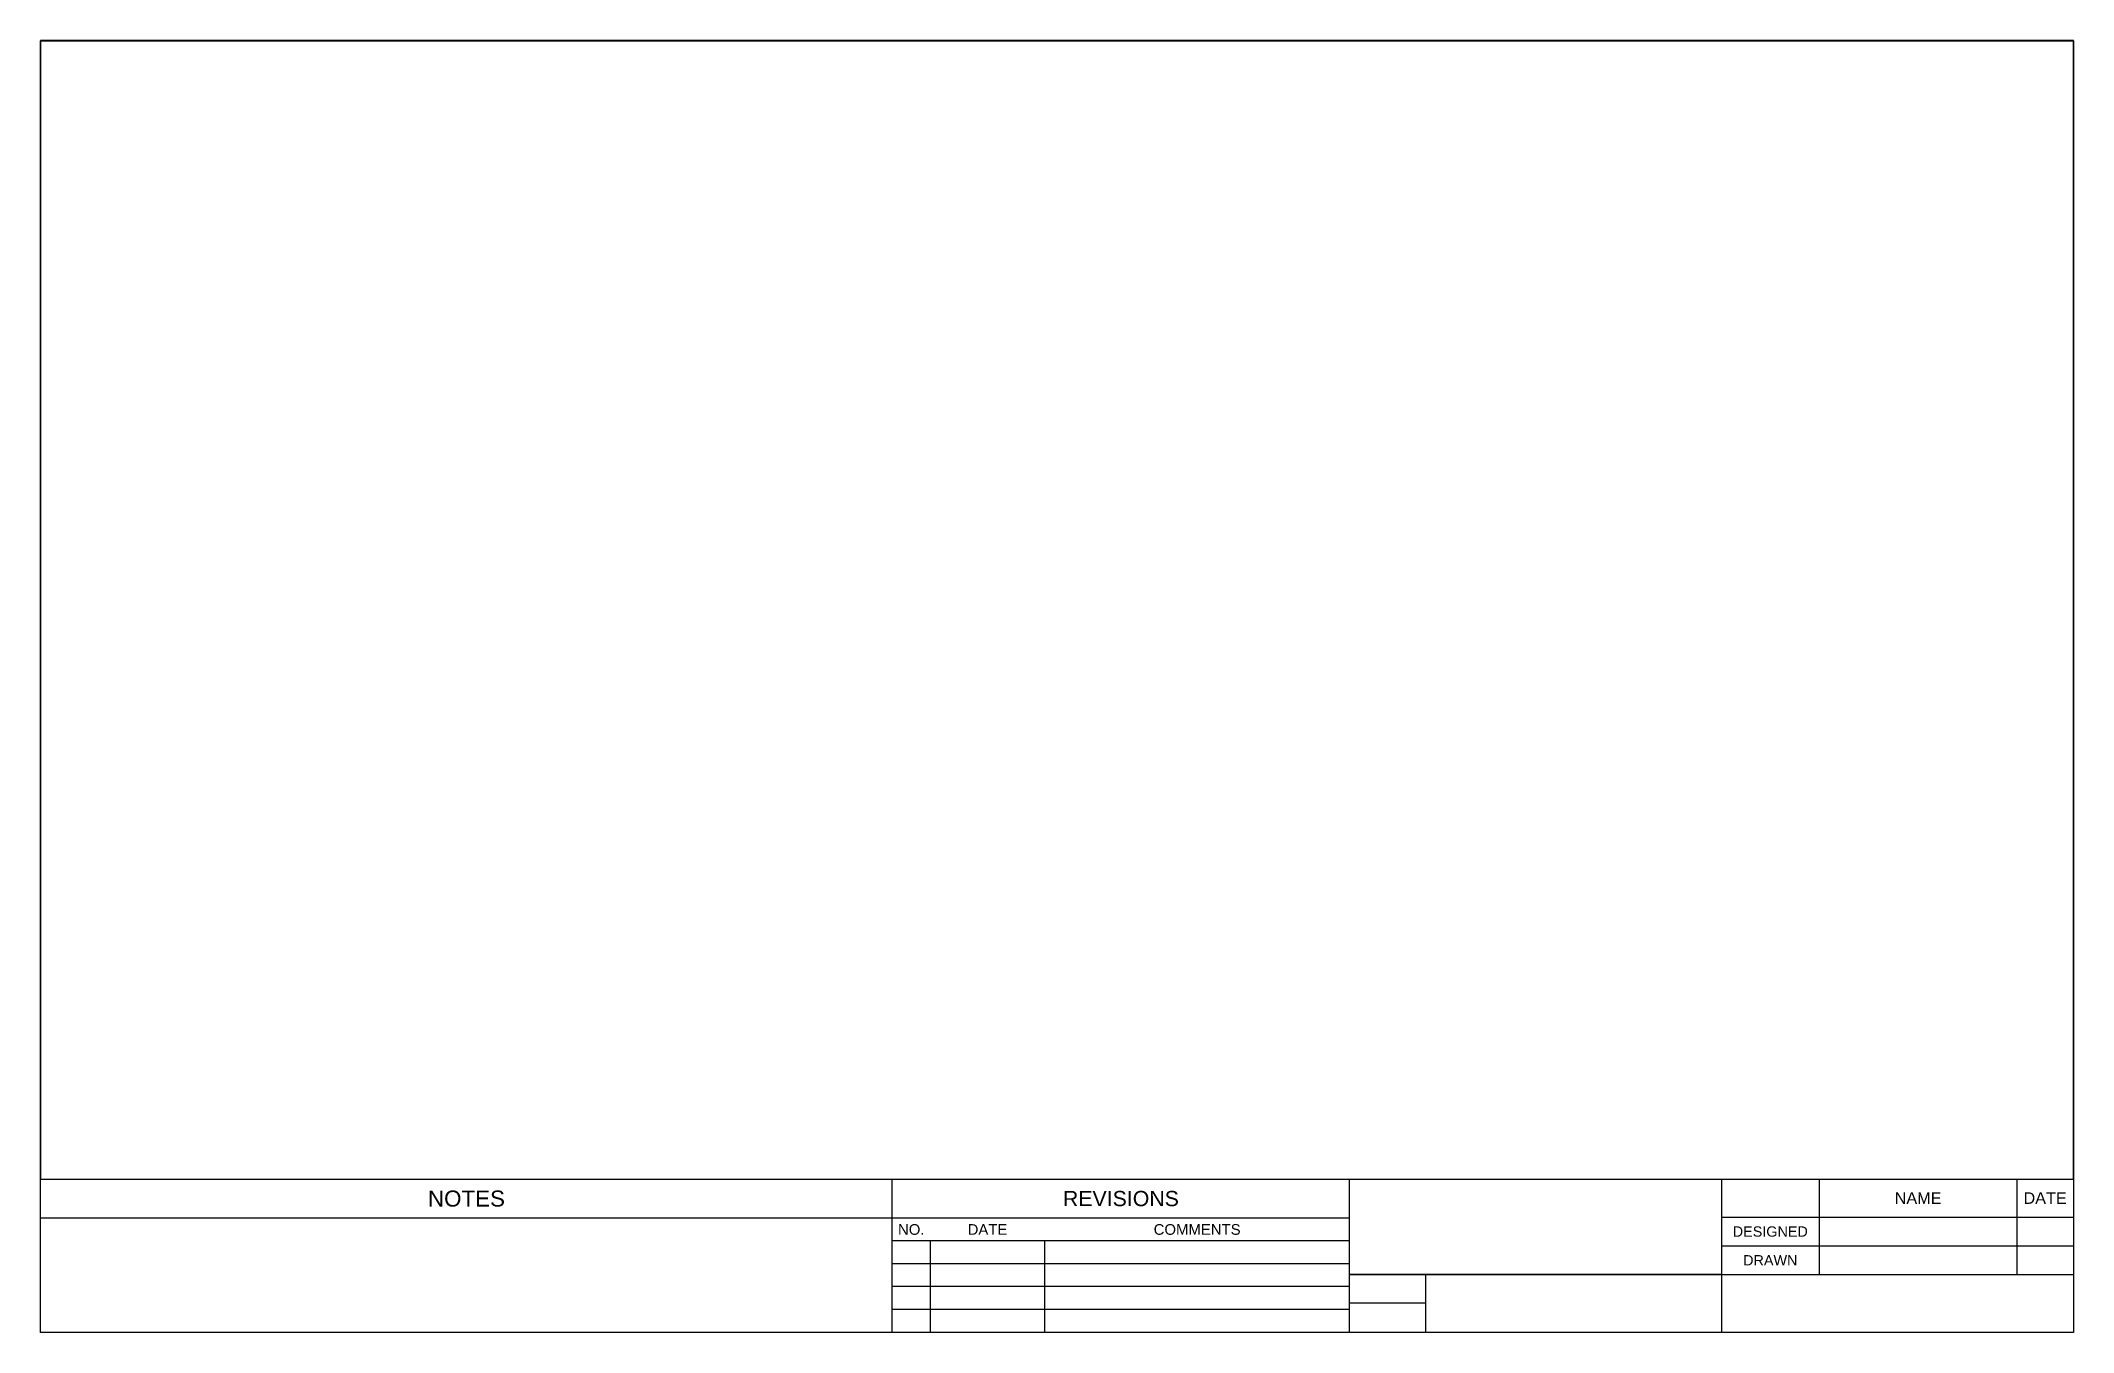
# Paper-space layout '24x36' of a CAD drawing. Header units: inches. Extents: x -12.5 to 23, y -7.3 to 15.3.
import ezdxf
from ezdxf.enums import TextEntityAlignment as Align

# ---------------------------------------------------------------- set-up
doc = ezdxf.new("R2010")
doc.units = ezdxf.units.IN
doc.header["$MEASUREMENT"] = 0
doc.layers.get('0').update_dxf_attribs({"color": 250})
doc.styles.get("Standard").update_dxf_attribs({"font": 'arial.ttf'})
picture_1 = doc.add_image_def('image1.jpg', size_in_pixel=(758, 195))

# ---------------------------------------------------------------- blocks, each defined once
blk = doc.blocks.new('2436title')
for p, q in [((-35.543, 2.682), (0, 2.682)), ((-20.653, 0), (-20.653, 2.682)), ((-12.655, 0), (-12.655, 2.682)), ((-6.155, 2.682), (-6.155, 0)), ((-4.443, 2.682), (-4.443, 1.01)), ((-0.987, 2.682), (-0.987, 1.01)), ((0, 2.682), (0, 0)), ((-12.655, 1.999), (-35.543, 1.999)), ((-6.157, 2.015), (0, 2.015)), ((-17.987, 0), (-17.987, 1.6)), ((-6.157, 1.513), (0, 1.513)), ((-12.655, 0.8), (-20.653, 0.8)), ((-12.655, 1.01), (0, 1.01)), ((-11.322, 0.011), (-11.322, 1.01)), ((-11.322, 0.51), (-12.655, 0.51)), ((-0.647, 0), (-12.655, 0))]:
    blk.add_line(p, q)
at = {"lineweight": -3}
for p, q in [((-12.655, 1.6), (-20.653, 1.6)), ((-19.986, 0), (-19.986, 1.6)), ((-12.655, 1.2), (-20.653, 1.2)), ((-12.655, 0.4), (-20.653, 0.4)), ((-12.655, 0), (-20.653, 0))]:
    blk.add_line(p, q, dxfattribs=at)
blk.add_lwpolyline([(0, 0), (-35.543, 0), (-35.543, 22.594), (0, 22.594)], close=True)
for s, height, p in [('NOTES', 0.28, (-28.098, 2.341)), ('NAME', 0.2026, (-2.715, 2.349)), ('DATE', 0.2026, (-0.494, 2.349)), ('DESIGNED', 0.18, (-5.299, 1.764)), ('DRAWN', 0.18, (-5.299, 1.261))]:
    blk.add_text(s, height=height).set_placement(p, align=Align.MIDDLE_CENTER)
for s, height, p in [('REVISIONS', 0.2666, (-16.654, 2.341)), ('NO.', 0.1866, (-20.32, 1.8)), ('DATE', 0.1866, (-18.987, 1.8)), ('COMMENTS', 0.1866, (-15.321, 1.8))]:
    blk.add_text(s, height=height, dxfattribs=at).set_placement(p, align=Align.MIDDLE_CENTER)
for tag, p in [('NOTES', (-35.343, 1.799)), ('TITLE', (-11.162, 0.85)), ('DRAWING_NUMBER', (-5.951, 0.876))]:
    blk.add_attdef(tag, text='', height=0.17).set_placement(p, align=Align.TOP_LEFT)
for tag, p in [('DESIGNED_BY', (-2.715, 1.765)), ('DATE_DESIGNED', (-0.494, 1.765)), ('DRAWN_BY', (-2.715, 1.261)), ('DATE_DRAWN', (-0.494, 1.261)), ('DATE', (-11.988, 0.76)), ('SCALE', (-11.988, 0.255))]:
    blk.add_attdef(tag, text='', height=0.17).set_placement(p, align=Align.MIDDLE_CENTER)
for tag, p in [('REVNUM1', (-20.32, 1.4)), ('REVNUM2', (-20.32, 1)), ('REVNUM3', (-20.32, 0.6)), ('REVNUM4', (-20.32, 0.2))]:
    blk.add_attdef(tag, text='', height=0.17, dxfattribs=at).set_placement(p, align=Align.MIDDLE_CENTER)
at = {"lineweight": -2}
for tag, p in [('DATE1', (-18.987, 1.4)), ('COM1', (-15.321, 1.4)), ('DATE2', (-18.987, 1)), ('COM2', (-15.321, 1)), ('DATE3', (-18.987, 0.6)), ('COM3', (-15.321, 0.6)), ('DATE4', (-18.987, 0.2)), ('COM4', (-15.321, 0.2))]:
    blk.add_attdef(tag, text='', height=0.17, dxfattribs=at).set_placement(p, align=Align.MIDDLE_CENTER)
image = blk.add_image(picture_1, insert=(-12.655, 1.01), size_in_units=(6.5, 1.672))
image.dxf.flags = 15

psp = doc.layouts.new('24x36')

# ---------------------------------------------------------------- linework, layer by layer
psp.add_lwpolyline([(-12.521, 15.314), (-12.521, -4.599), (23.022, -4.599), (23.022, 15.314)], close=True)

# ---------------------------------------------------------------- block references
psp.add_blockref('2436title', (23.022, -7.281))

# ---------------------------------------------------------------- viewports
at = {"layer": '0'}
vp = psp.add_viewport(center=(5.25, 5.357), size=(35.543, 19.91249), view_center_point=(1100.015, 5049.962), view_height=132.74993, dxfattribs=at)
vp.dxf.flags = 0x10000  # cut along an outline
vp.dxf.clipping_boundary_handle = psp.add_lwpolyline([(-12.521, 15.314), (-12.521, -4.599), (23.022, -4.599), (23.022, 15.314)], format="xyb", close=True, dxfattribs={"invisible": 1}).dxf.handle

doc.saveas('drawing.dxf')
